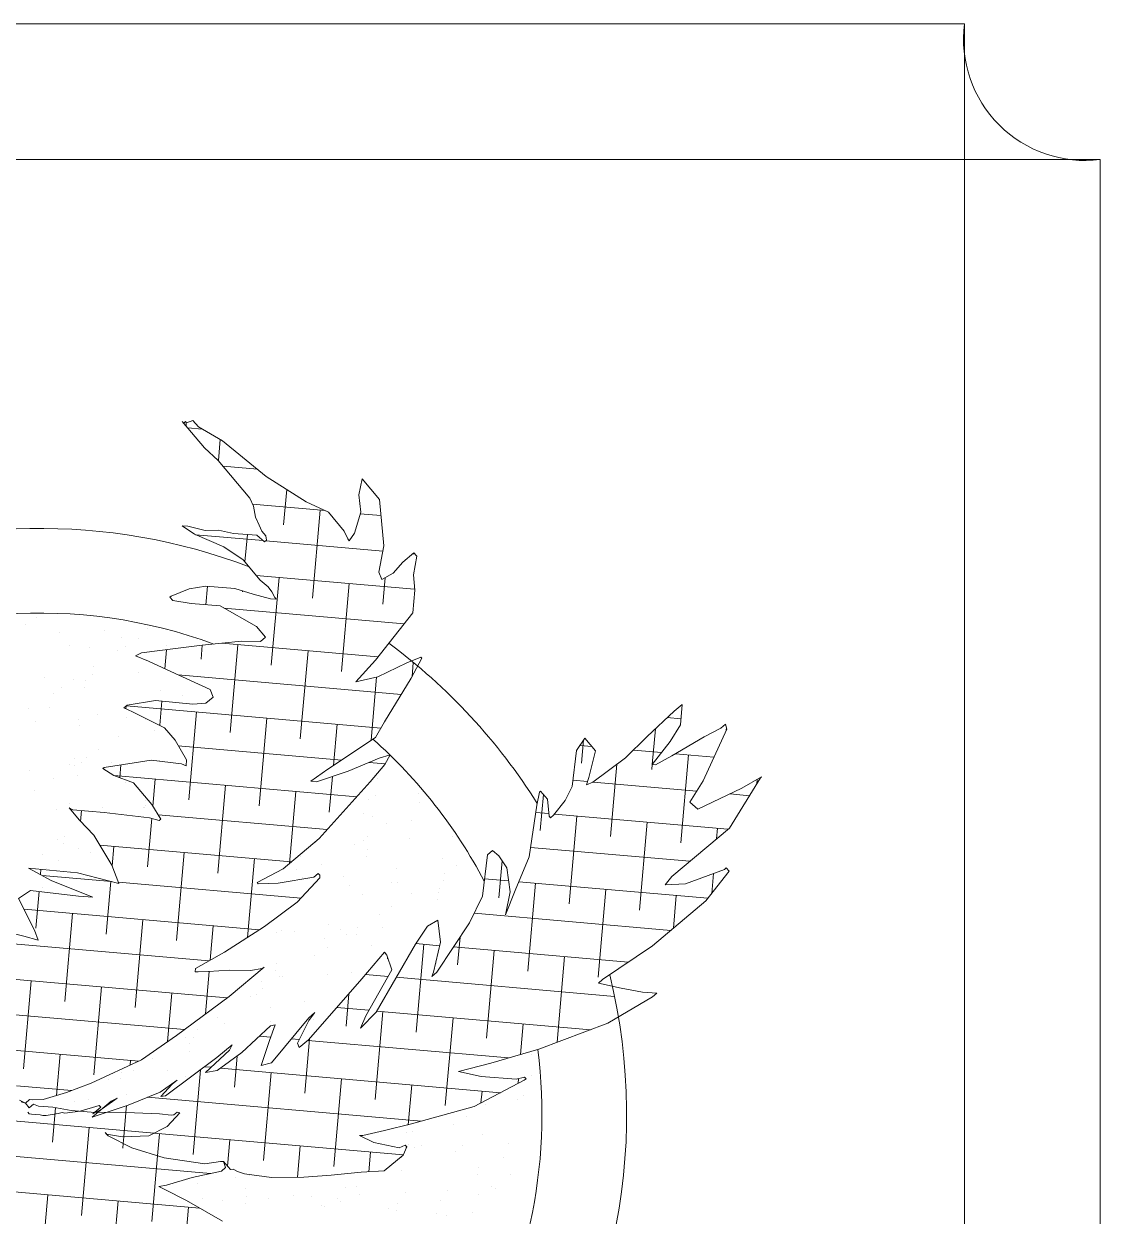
# Model space of a CAD drawing. Header units: inches. Extents: x -173 to 14008, y -3334 to 10368.
# Drawn here: x 5881.82 to 5910.48, y 7513.33 to 7545.08 of the extents above; entities that cross this region are included whole.
import ezdxf

# ---------------------------------------------------------------- set-up
doc = ezdxf.new("R2010")
doc.units = ezdxf.units.IN
doc.header["$MEASUREMENT"] = 0
doc.layers.add('ARREDAMENTO', color=8, linetype='Continuous', lineweight=18)

msp = doc.modelspace()

# ---------------------------------------------------------------- linework, layer by layer
at = {"layer": 'ARREDAMENTO'}
for p, q in [((5856.273, 7545.083), (5906.863, 7545.083)), ((5906.863, 7545.083), (5906.863, 7487.267)), ((5852.66, 7541.47), (5910.477, 7541.47)), ((5910.477, 7541.47), (5910.477, 7490.88)), ((5886.037, 7534.499), (5886.629, 7533.793)), ((5886.075, 7534.453), (5886.037, 7534.499)), ((5886.124, 7534.494), (5886.075, 7534.453)), ((5886.152, 7534.46), (5886.124, 7534.494)), ((5886.143, 7534.471), (5886.136, 7534.381)), ((5886.321, 7534.524), (5886.152, 7534.46)), ((5886.18, 7534.328), (5886.568, 7534.294)), ((5886.465, 7534.353), (5886.321, 7534.524)), ((5887.109, 7533.982), (5886.465, 7534.353)), ((5887.047, 7534.018), (5886.997, 7533.453)), ((5888.268, 7533.033), (5887.109, 7533.982)), ((5886.629, 7533.793), (5886.993, 7533.458)), ((5886.993, 7533.458), (5887.834, 7532.456)), ((5887.124, 7533.302), (5888.037, 7533.222)), ((5889.335, 7532.357), (5888.268, 7533.033)), ((5890.826, 7532.968), (5890.737, 7532.543)), ((5891.284, 7532.421), (5890.826, 7532.968)), ((5888.817, 7532.686), (5888.734, 7531.746)), ((5887.834, 7532.456), (5887.928, 7532.244)), ((5889.93, 7532.08), (5889.335, 7532.357)), ((5890.737, 7532.543), (5890.789, 7532.083)), ((5891.405, 7531.183), (5891.284, 7532.421)), ((5887.908, 7532.29), (5889.841, 7532.121)), ((5887.928, 7532.244), (5887.986, 7531.943)), ((5889.711, 7532.132), (5889.507, 7529.793)), ((5890.35, 7531.579), (5889.93, 7532.08)), ((5890.789, 7532.083), (5890.624, 7531.518)), ((5890.776, 7532.039), (5891.326, 7531.991)), ((5886.032, 7531.72), (5886.362, 7531.492)), ((5886.18, 7531.709), (5886.032, 7531.72)), ((5886.641, 7531.591), (5886.18, 7531.709)), ((5887.986, 7531.943), (5888.081, 7531.731)), ((5888.081, 7531.731), (5888.153, 7531.579)), ((5886.362, 7531.492), (5887.143, 7531.158)), ((5886.391, 7531.48), (5888.192, 7531.322)), ((5886.996, 7531.598), (5886.641, 7531.591)), ((5887.403, 7531.512), (5886.996, 7531.598)), ((5888.022, 7531.469), (5887.403, 7531.512)), ((5887.769, 7531.487), (5887.704, 7530.754)), ((5888.227, 7531.291), (5888.022, 7531.469)), ((5888.153, 7531.579), (5888.258, 7531.453)), ((5888.258, 7531.453), (5888.276, 7531.333)), ((5890.444, 7531.367), (5890.35, 7531.579)), ((5890.624, 7531.518), (5890.483, 7531.321)), ((5887.143, 7531.158), (5887.656, 7530.812)), ((5888.276, 7531.333), (5888.227, 7531.291)), ((5888.257, 7531.317), (5891.377, 7531.044)), ((5890.483, 7531.321), (5890.444, 7531.367)), ((5891.267, 7530.486), (5891.405, 7531.183)), ((5887.656, 7530.812), (5888.114, 7530.266)), ((5891.907, 7530.751), (5891.652, 7530.459)), ((5892.201, 7530.997), (5891.907, 7530.751)), ((5892.173, 7530.974), (5892.224, 7530.969)), ((5892.194, 7530.409), (5892.277, 7530.906)), ((5892.277, 7530.906), (5892.201, 7530.997)), ((5891.352, 7530.285), (5891.267, 7530.486)), ((5891.652, 7530.459), (5891.352, 7530.285)), ((5886.659, 7530.111), (5886.221, 7530.035)), ((5887.436, 7530.046), (5886.659, 7530.111)), ((5888.005, 7530.395), (5892.223, 7530.026)), ((5888.114, 7530.266), (5888.319, 7530.088)), ((5888.612, 7530.342), (5888.407, 7528.003)), ((5890.483, 7530.179), (5890.279, 7527.839)), ((5891.44, 7530.336), (5891.378, 7529.629)), ((5892.224, 7530.008), (5892.194, 7530.409)), ((5885.741, 7529.846), (5885.708, 7529.818)), ((5885.708, 7529.818), (5885.785, 7529.727)), ((5886.221, 7530.035), (5885.741, 7529.846)), ((5886.705, 7530.107), (5886.662, 7529.615)), ((5887.926, 7529.894), (5887.436, 7530.046)), ((5887.637, 7529.984), (5887.635, 7529.956)), ((5888.386, 7529.776), (5887.926, 7529.894)), ((5888.319, 7530.088), (5888.424, 7529.963)), ((5888.424, 7529.963), (5888.497, 7529.81)), ((5888.497, 7529.81), (5888.535, 7529.765)), ((5892.175, 7529.404), (5892.224, 7530.008)), ((5885.785, 7529.727), (5886.268, 7529.648)), ((5886.268, 7529.648), (5887.046, 7529.583)), ((5887.046, 7529.583), (5888.009, 7529.032)), ((5887.142, 7529.528), (5891.941, 7529.108)), ((5888.535, 7529.765), (5888.386, 7529.776)), ((5882.153, 7529.285), (5882.153, 7529.285)), ((5891.177, 7528.14), (5892.175, 7529.404)), ((5881.874, 7529.079), (5881.874, 7529.079)), ((5882.754, 7528.887), (5882.754, 7528.887)), ((5883.975, 7528.94), (5883.975, 7528.94)), ((5885.116, 7528.99), (5885.116, 7528.99)), ((5888.009, 7529.032), (5888.248, 7528.748)), ((5883.025, 7528.537), (5883.025, 7528.537)), ((5884.414, 7528.748), (5884.414, 7528.748)), ((5884.868, 7528.727), (5884.868, 7528.727)), ((5885.605, 7528.537), (5885.605, 7528.537)), ((5886.562, 7528.536), (5885.856, 7528.449)), ((5886.567, 7528.537), (5886.535, 7528.166)), ((5887.613, 7528.642), (5886.562, 7528.536)), ((5887.091, 7528.589), (5891.245, 7528.226)), ((5887.512, 7528.552), (5887.307, 7526.213)), ((5888.117, 7528.638), (5887.613, 7528.642)), ((5888.248, 7528.748), (5888.117, 7528.638)), ((5883.566, 7528.469), (5883.566, 7528.469)), ((5884.301, 7528.39), (5884.301, 7528.39)), ((5884.536, 7528.515), (5884.536, 7528.515)), ((5884.954, 7528.331), (5884.794, 7528.256)), ((5884.794, 7528.256), (5885.135, 7528.115)), ((5885.856, 7528.449), (5884.954, 7528.331)), ((5885.614, 7528.417), (5885.57, 7527.912)), ((5889.384, 7528.389), (5889.179, 7526.049)), ((5892.387, 7528.223), (5892.017, 7528.068)), ((5892.416, 7528.189), (5892.387, 7528.223)), ((5883.667, 7527.961), (5883.667, 7527.961)), ((5885.135, 7528.115), (5885.729, 7527.837)), ((5890.657, 7527.567), (5891.177, 7528.14)), ((5892.017, 7528.068), (5891.246, 7527.693)), ((5892.134, 7527.662), (5892.416, 7528.189)), ((5892.186, 7528.081), (5892.153, 7527.696)), ((5882.373, 7527.691), (5882.373, 7527.691)), ((5883.147, 7527.63), (5883.147, 7527.63)), ((5883.45, 7527.589), (5883.45, 7527.589)), ((5883.649, 7527.747), (5883.649, 7527.747)), ((5884.869, 7527.8), (5884.869, 7527.8)), ((5885.729, 7527.837), (5886.774, 7527.355)), ((5885.922, 7527.748), (5891.867, 7527.228)), ((5891.246, 7527.693), (5890.657, 7527.567)), ((5891.208, 7527.685), (5891.062, 7526.006)), ((5891.416, 7526.497), (5892.134, 7527.662)), ((5882.814, 7527.418), (5882.814, 7527.418)), ((5883.425, 7527.403), (5883.425, 7527.403)), ((5885.448, 7527.344), (5885.448, 7527.344)), ((5886.774, 7527.355), (5886.858, 7527.155)), ((5882.619, 7527.247), (5882.619, 7527.247)), ((5884.565, 7526.938), (5884.483, 7526.87)), ((5885.319, 7527.067), (5884.565, 7526.938)), ((5886.317, 7526.972), (5885.319, 7527.067)), ((5885.494, 7527.05), (5885.438, 7526.405)), ((5886.05, 7527.192), (5886.05, 7527.192)), ((5886.663, 7526.991), (5886.317, 7526.972)), ((5886.858, 7527.155), (5886.663, 7526.991)), ((5899.344, 7526.959), (5899.132, 7526.781)), ((5899.299, 7526.417), (5899.344, 7526.959)), ((5881.946, 7526.865), (5881.946, 7526.865)), ((5882.506, 7526.889), (5882.506, 7526.889)), ((5883.77, 7526.705), (5883.77, 7526.705)), ((5884.483, 7526.87), (5884.708, 7526.767)), ((5884.539, 7526.917), (5884.533, 7526.847)), ((5884.55, 7526.925), (5891.322, 7526.333)), ((5884.708, 7526.767), (5885.566, 7526.342)), ((5886.412, 7526.762), (5886.207, 7524.423)), ((5899.132, 7526.781), (5898.419, 7526.106)), ((5882.126, 7526.502), (5882.126, 7526.502)), ((5883.267, 7526.551), (5883.267, 7526.551)), ((5883.293, 7526.397), (5883.293, 7526.397)), ((5884.544, 7526.607), (5884.544, 7526.607)), ((5885.046, 7526.558), (5885.046, 7526.558)), ((5885.566, 7526.342), (5885.843, 7526.012)), ((5888.284, 7526.599), (5888.079, 7524.259)), ((5890.156, 7526.435), (5890.06, 7525.334)), ((5891.178, 7526.084), (5891.416, 7526.497)), ((5898.633, 7526.308), (5898.55, 7525.364)), ((5898.95, 7526.609), (5899.312, 7526.577)), ((5899.028, 7525.976), (5899.299, 7526.417)), ((5899.907, 7524.929), (5900.532, 7526.306)), ((5900.374, 7526.329), (5899.931, 7526.094)), ((5900.504, 7526.438), (5900.374, 7526.329)), ((5900.532, 7526.306), (5900.504, 7526.438)), ((5900.523, 7526.349), (5900.516, 7526.272)), ((5884.328, 7526.095), (5884.328, 7526.095)), ((5885.308, 7526.279), (5885.308, 7526.279)), ((5885.843, 7526.012), (5886.144, 7525.488)), ((5889.914, 7525.237), (5891.178, 7526.084)), ((5896.755, 7526.067), (5896.537, 7525.73)), ((5896.721, 7526.015), (5896.667, 7525.394)), ((5897.041, 7525.726), (5896.755, 7526.067)), ((5898.419, 7526.106), (5897.837, 7525.54)), ((5899.931, 7526.094), (5899.075, 7525.589)), ((5883.809, 7525.764), (5883.809, 7525.764)), ((5885.929, 7525.862), (5890.279, 7525.481)), ((5896.537, 7525.73), (5896.419, 7524.777)), ((5896.627, 7525.869), (5896.945, 7525.841)), ((5896.862, 7525.012), (5897.041, 7525.726)), ((5898.048, 7525.744), (5898.796, 7525.679)), ((5898.546, 7525.358), (5899.028, 7525.976)), ((5883.02, 7525.362), (5883.02, 7525.362)), ((5883.177, 7525.518), (5883.177, 7525.518)), ((5883.363, 7525.415), (5883.363, 7525.415)), ((5883.476, 7525.552), (5883.476, 7525.552)), ((5884.468, 7525.363), (5883.954, 7525.28)), ((5884.162, 7525.412), (5884.162, 7525.412)), ((5884.403, 7525.352), (5884.373, 7525.011)), ((5885.206, 7525.478), (5884.468, 7525.363)), ((5886.013, 7525.378), (5885.206, 7525.478)), ((5885.438, 7525.467), (5885.438, 7525.467)), ((5886.138, 7525.328), (5886.013, 7525.378)), ((5886.144, 7525.488), (5886.138, 7525.328)), ((5891.281, 7525.53), (5890.457, 7525.187)), ((5891.01, 7525.417), (5891.436, 7525.38)), ((5891.035, 7524.896), (5891.425, 7525.359)), ((5891.57, 7525.617), (5891.281, 7525.53)), ((5891.425, 7525.359), (5891.57, 7525.617)), ((5897.837, 7525.54), (5896.967, 7524.887)), ((5897.607, 7525.367), (5897.439, 7523.44)), ((5898.55, 7525.358), (5898.539, 7525.23)), ((5898.633, 7525.354), (5898.546, 7525.358)), ((5899.075, 7525.589), (5898.633, 7525.354)), ((5899.172, 7525.646), (5900.192, 7525.557)), ((5899.515, 7525.616), (5899.311, 7523.276)), ((5881.974, 7525.204), (5881.974, 7525.204)), ((5883.153, 7525.332), (5883.153, 7525.332)), ((5883.25, 7525.057), (5883.25, 7525.057)), ((5883.954, 7525.28), (5883.921, 7525.253)), ((5883.921, 7525.253), (5884.213, 7525.071)), ((5884.213, 7525.071), (5884.74, 7524.873)), ((5884.22, 7525.068), (5890.681, 7524.503)), ((5889.461, 7524.915), (5889.914, 7525.237)), ((5890.457, 7525.187), (5889.61, 7524.904)), ((5890.034, 7525.046), (5889.951, 7524.095)), ((5901.463, 7525.031), (5900.939, 7524.727)), ((5901.43, 7525.003), (5901.463, 7525.031)), ((5882.607, 7524.999), (5882.607, 7524.999)), ((5884.515, 7524.873), (5884.515, 7524.873)), ((5884.74, 7524.873), (5885.228, 7524.292)), ((5885.312, 7524.972), (5885.25, 7524.256)), ((5887.184, 7524.809), (5886.98, 7522.469)), ((5889.61, 7524.904), (5889.461, 7524.915)), ((5889.682, 7523.392), (5891.035, 7524.896)), ((5891.227, 7524.976), (5891.227, 7524.976)), ((5896.419, 7524.777), (5896.231, 7524.405)), ((5896.44, 7524.942), (5896.827, 7524.908)), ((5896.798, 7524.823), (5896.862, 7525.012)), ((5896.967, 7524.887), (5896.798, 7524.823)), ((5896.978, 7524.895), (5899.736, 7524.654)), ((5899.552, 7524.358), (5899.907, 7524.929)), ((5900.939, 7524.727), (5899.766, 7524.17)), ((5900.603, 7523.669), (5901.43, 7525.003)), ((5901.344, 7524.962), (5901.335, 7524.849)), ((5882.088, 7524.667), (5882.088, 7524.667)), ((5885.059, 7524.393), (5885.059, 7524.393)), ((5889.056, 7524.645), (5888.888, 7522.726)), ((5890.985, 7524.423), (5890.985, 7524.423)), ((5891.191, 7524.54), (5891.191, 7524.54)), ((5892.333, 7524.589), (5892.333, 7524.589)), ((5895.545, 7524.625), (5895.476, 7524.276)), ((5895.578, 7524.653), (5895.545, 7524.625)), ((5895.651, 7524.565), (5895.567, 7523.604)), ((5895.759, 7524.436), (5895.578, 7524.653)), ((5895.802, 7523.987), (5895.759, 7524.436)), ((5896.231, 7524.405), (5895.922, 7524.01)), ((5900.621, 7524.576), (5901.137, 7524.531)), ((5882.695, 7524.169), (5882.695, 7524.169)), ((5883.02, 7524.326), (5883.02, 7524.326)), ((5883.119, 7524.153), (5883.02, 7524.205)), ((5883.02, 7524.205), (5883.297, 7523.875)), ((5883.958, 7524.081), (5883.119, 7524.153)), ((5883.353, 7524.133), (5883.327, 7523.844)), ((5883.915, 7524.222), (5883.915, 7524.222)), ((5885.159, 7523.943), (5883.958, 7524.081)), ((5884.99, 7524.229), (5884.99, 7524.229)), ((5885.035, 7524.207), (5885.035, 7524.207)), ((5885.056, 7524.272), (5885.056, 7524.272)), ((5885.228, 7524.292), (5885.465, 7523.91)), ((5892.344, 7524.339), (5892.344, 7524.339)), ((5895.476, 7524.276), (5895.269, 7522.899)), ((5895.447, 7524.086), (5895.796, 7524.055)), ((5899.766, 7524.17), (5899.552, 7524.358)), ((5883.297, 7523.875), (5883.683, 7523.481)), ((5885.221, 7523.925), (5885.108, 7522.633)), ((5885.416, 7523.868), (5885.159, 7523.943)), ((5885.395, 7524.022), (5889.894, 7523.628)), ((5885.465, 7523.91), (5885.416, 7523.868)), ((5890.872, 7524.064), (5890.872, 7524.064)), ((5891.094, 7523.97), (5891.094, 7523.97)), ((5891.476, 7523.785), (5891.476, 7523.785)), ((5892.137, 7523.881), (5892.137, 7523.881)), ((5895.84, 7523.942), (5895.802, 7523.987)), ((5895.922, 7524.01), (5895.84, 7523.942)), ((5895.947, 7524.042), (5900.566, 7523.638)), ((5896.544, 7523.99), (5896.339, 7521.65)), ((5898.416, 7523.826), (5898.211, 7521.486)), ((5882.904, 7523.446), (5882.904, 7523.446)), ((5883.683, 7523.481), (5884.161, 7522.679)), ((5890.956, 7523.454), (5890.956, 7523.454)), ((5893.227, 7523.45), (5893.227, 7523.45)), ((5899.069, 7522.382), (5900.603, 7523.669)), ((5900.288, 7523.662), (5900.263, 7523.384)), ((5882.719, 7523.372), (5882.719, 7523.372)), ((5882.88, 7523.26), (5882.88, 7523.26)), ((5883.269, 7523.132), (5883.269, 7523.132)), ((5883.842, 7523.215), (5888.939, 7522.769)), ((5884.213, 7523.182), (5884.167, 7522.663)), ((5888.719, 7522.584), (5889.682, 7523.392)), ((5889.589, 7523.291), (5889.589, 7523.291)), ((5890.623, 7523.242), (5890.623, 7523.242)), ((5890.866, 7523.346), (5890.866, 7523.346)), ((5892.086, 7523.4), (5892.086, 7523.4)), ((5895.307, 7523.155), (5899.548, 7522.784)), ((5882.313, 7522.973), (5882.313, 7522.973)), ((5883.589, 7523.029), (5883.589, 7523.029)), ((5886.085, 7523.019), (5885.88, 7520.679)), ((5887.957, 7522.855), (5887.773, 7520.756)), ((5889.189, 7522.922), (5889.189, 7522.922)), ((5890.954, 7522.905), (5890.954, 7522.905)), ((5890.978, 7523.091), (5890.978, 7523.091)), ((5892.976, 7522.846), (5892.976, 7522.846)), ((5894.161, 7522.96), (5894.028, 7521.858)), ((5894.292, 7523.069), (5894.161, 7522.96)), ((5894.468, 7522.926), (5894.292, 7523.069)), ((5894.674, 7522.614), (5894.468, 7522.926)), ((5895.269, 7522.899), (5894.903, 7522.01)), ((5883.247, 7522.476), (5881.944, 7522.604)), ((5881.944, 7522.604), (5882.053, 7522.54)), ((5882.053, 7522.54), (5882.56, 7522.267)), ((5882.273, 7522.572), (5882.261, 7522.428)), ((5882.416, 7522.589), (5882.416, 7522.589)), ((5882.749, 7522.801), (5882.749, 7522.801)), ((5884.161, 7522.679), (5884.346, 7522.194)), ((5888.026, 7522.216), (5888.719, 7522.584)), ((5889.076, 7522.563), (5889.076, 7522.563)), ((5889.755, 7522.689), (5889.755, 7522.689)), ((5891.73, 7522.591), (5891.73, 7522.591)), ((5893.338, 7522.684), (5893.338, 7522.684)), ((5894.553, 7522.797), (5894.467, 7521.814)), ((5894.766, 7521.973), (5894.674, 7522.614)), ((5900.47, 7522.568), (5899.431, 7522.181)), ((5899.978, 7521.728), (5900.595, 7522.518)), ((5900.519, 7522.609), (5900.47, 7522.568)), ((5900.595, 7522.518), (5900.519, 7522.609)), ((5882.301, 7522.407), (5884.147, 7522.245)), ((5882.56, 7522.267), (5883.653, 7521.826)), ((5884.346, 7522.194), (5883.247, 7522.476)), ((5884.131, 7522.249), (5884.008, 7520.843)), ((5884.333, 7522.229), (5889.196, 7521.803)), ((5888.055, 7522.182), (5888.026, 7522.216)), ((5888.592, 7522.206), (5888.055, 7522.182)), ((5889.543, 7522.364), (5888.592, 7522.206)), ((5889.099, 7521.7), (5889.701, 7522.341)), ((5889.235, 7522.358), (5889.235, 7522.358)), ((5889.658, 7522.46), (5889.543, 7522.364)), ((5889.696, 7522.414), (5889.658, 7522.46)), ((5889.701, 7522.341), (5889.696, 7522.414)), ((5890.341, 7522.38), (5890.341, 7522.38)), ((5891.617, 7522.232), (5891.617, 7522.232)), ((5891.76, 7522.207), (5891.76, 7522.207)), ((5892.981, 7522.26), (5892.981, 7522.26)), ((5893.006, 7522.472), (5893.006, 7522.472)), ((5894.084, 7522.319), (5894.725, 7522.263)), ((5894.997, 7522.239), (5900.033, 7521.798)), ((5895.444, 7522.2), (5895.239, 7519.86)), ((5898.895, 7522.158), (5899.069, 7522.382)), ((5899.431, 7522.181), (5898.895, 7522.158)), ((5900.183, 7522.461), (5900.136, 7521.93)), ((5881.998, 7522.009), (5881.675, 7521.797)), ((5883.269, 7521.853), (5881.998, 7522.009)), ((5882.221, 7521.982), (5882.136, 7521.006)), ((5882.312, 7522.082), (5882.312, 7522.082)), ((5883.653, 7521.826), (5883.269, 7521.853)), ((5890.484, 7522.151), (5890.484, 7522.151)), ((5890.822, 7521.899), (5890.822, 7521.899)), ((5892.137, 7521.919), (5892.137, 7521.919)), ((5892.861, 7521.966), (5892.861, 7521.966)), ((5892.882, 7522.049), (5892.882, 7522.049)), ((5894.028, 7521.858), (5893.684, 7521.142)), ((5894.903, 7522.01), (5894.639, 7521.362)), ((5894.639, 7521.362), (5894.766, 7521.973)), ((5897.316, 7522.036), (5897.111, 7519.696)), ((5899.188, 7521.872), (5899.112, 7521.001)), ((5881.675, 7521.797), (5882.104, 7520.954)), ((5888.228, 7521.047), (5889.099, 7521.7)), ((5891.617, 7521.588), (5891.617, 7521.588)), ((5892.836, 7521.78), (5892.836, 7521.78)), ((5898.558, 7520.537), (5899.978, 7521.728)), ((5881.824, 7521.505), (5888.087, 7520.957)), ((5883.113, 7521.392), (5882.908, 7519.053)), ((5884.985, 7521.229), (5884.78, 7518.889)), ((5891.285, 7521.376), (5891.285, 7521.376)), ((5893.808, 7521.4), (5899.041, 7520.942)), ((5881.821, 7520.794), (5881.026, 7520.98)), ((5882.104, 7520.954), (5882.195, 7520.68)), ((5886.857, 7521.065), (5886.777, 7520.149)), ((5887.16, 7520.365), (5888.228, 7521.047)), ((5888.667, 7520.952), (5888.667, 7520.952)), ((5889.017, 7520.908), (5889.017, 7520.908)), ((5889.934, 7521.09), (5889.934, 7521.09)), ((5890.237, 7520.961), (5890.237, 7520.961)), ((5890.706, 7521.019), (5890.706, 7521.019)), ((5891.378, 7521.011), (5891.378, 7521.011)), ((5892.561, 7521.054), (5892.242, 7520.573)), ((5892.844, 7521.214), (5892.561, 7521.054)), ((5893.684, 7521.142), (5892.811, 7519.828)), ((5892.915, 7520.633), (5892.844, 7521.214)), ((5881.001, 7520.634), (5886.746, 7520.131)), ((5882.195, 7520.68), (5881.821, 7520.794)), ((5888.545, 7520.879), (5888.545, 7520.879)), ((5889.821, 7520.731), (5889.821, 7520.731)), ((5890.416, 7520.823), (5890.416, 7520.823)), ((5890.681, 7520.833), (5890.681, 7520.833)), ((5892.255, 7520.593), (5892.892, 7520.537)), ((5892.724, 7519.833), (5892.915, 7520.633)), ((5893.432, 7520.764), (5893.368, 7520.024)), ((5886.669, 7520.088), (5887.16, 7520.365)), ((5889.564, 7520.279), (5889.564, 7520.279)), ((5889.896, 7520.492), (5889.896, 7520.492)), ((5891.416, 7520.365), (5890.819, 7519.651)), ((5891.086, 7520.548), (5891.086, 7520.548)), ((5892.242, 7520.573), (5891.199, 7518.767)), ((5891.483, 7520.285), (5891.416, 7520.365)), ((5891.617, 7519.893), (5891.483, 7520.285)), ((5892.472, 7520.574), (5892.268, 7518.234)), ((5893.26, 7520.505), (5897.911, 7520.098)), ((5894.344, 7520.41), (5894.14, 7518.07)), ((5897.229, 7519.635), (5898.558, 7520.537)), ((5886.386, 7519.928), (5886.669, 7520.088)), ((5887.285, 7519.188), (5888.215, 7519.969)), ((5888.215, 7519.969), (5888.166, 7519.928)), ((5888.551, 7520.072), (5888.551, 7520.072)), ((5891.5, 7520.235), (5891.496, 7520.187)), ((5892.799, 7520.053), (5892.799, 7520.053)), ((5896.216, 7520.246), (5896.017, 7517.965)), ((5881.405, 7519.656), (5887.228, 7519.146)), ((5886.375, 7519.842), (5886.386, 7519.928)), ((5886.463, 7519.837), (5886.375, 7519.842)), ((5886.731, 7519.849), (5886.463, 7519.837)), ((5886.751, 7519.85), (5886.652, 7518.725)), ((5887.284, 7519.886), (5886.731, 7519.849)), ((5887.849, 7519.875), (5887.284, 7519.886)), ((5888.166, 7519.928), (5887.849, 7519.875)), ((5888.526, 7519.886), (5888.526, 7519.886)), ((5888.635, 7519.712), (5888.635, 7519.712)), ((5888.695, 7519.726), (5888.695, 7519.726)), ((5890.819, 7519.651), (5889.397, 7518.031)), ((5889.912, 7519.768), (5889.912, 7519.768)), ((5890.549, 7519.827), (5890.549, 7519.827)), ((5890.916, 7519.767), (5891.515, 7519.714)), ((5890.92, 7518.668), (5891.617, 7519.893)), ((5891.735, 7519.695), (5897.546, 7519.187)), ((5892.681, 7519.719), (5892.724, 7519.833)), ((5892.811, 7519.828), (5892.681, 7519.719)), ((5897.115, 7519.539), (5897.229, 7519.635)), ((5882.013, 7519.602), (5881.809, 7517.262)), ((5883.885, 7519.439), (5883.68, 7517.099)), ((5888.138, 7519.588), (5888.138, 7519.588)), ((5888.175, 7519.395), (5888.175, 7519.395)), ((5897.724, 7519.41), (5897.115, 7519.539)), ((5898.288, 7519.301), (5897.724, 7519.41)), ((5885.757, 7519.275), (5885.644, 7517.982)), ((5885.88, 7518.145), (5887.285, 7519.188)), ((5887.842, 7519.183), (5887.842, 7519.183)), ((5888.025, 7519.23), (5888.025, 7519.23)), ((5889.29, 7519.047), (5889.29, 7519.047)), ((5890.471, 7519.254), (5890.396, 7518.397)), ((5897.37, 7518.473), (5898.558, 7519.178)), ((5898.672, 7519.274), (5898.288, 7519.301)), ((5898.558, 7519.178), (5898.672, 7519.274)), ((5881.38, 7518.715), (5886.092, 7518.302)), ((5888.394, 7518.88), (5888.394, 7518.88)), ((5889.567, 7518.756), (5889.404, 7518.619)), ((5889.41, 7518.546), (5889.567, 7518.756)), ((5889.478, 7518.68), (5889.473, 7518.63)), ((5890.152, 7518.89), (5891.004, 7518.816)), ((5891.199, 7518.767), (5890.78, 7518.338)), ((5891.373, 7518.784), (5891.168, 7516.444)), ((5891.217, 7518.797), (5896.908, 7518.299)), ((5886.974, 7518.63), (5886.974, 7518.63)), ((5887.168, 7518.469), (5887.168, 7518.469)), ((5888.387, 7518.406), (5887.625, 7517.689)), ((5888.356, 7518.011), (5888.507, 7518.428)), ((5888.507, 7518.428), (5888.387, 7518.406)), ((5888.388, 7518.523), (5888.388, 7518.523)), ((5889.404, 7518.619), (5888.41, 7517.416)), ((5889.108, 7517.944), (5889.41, 7518.546)), ((5889.53, 7518.573), (5889.53, 7518.573)), ((5890.78, 7518.338), (5890.92, 7518.668)), ((5893.245, 7518.62), (5893.04, 7516.28)), ((5895.117, 7518.456), (5895.045, 7517.641)), ((5895.53, 7517.782), (5897.37, 7518.473)), ((5884.948, 7517.499), (5885.88, 7518.145)), ((5886.121, 7518.087), (5886.121, 7518.087)), ((5886.343, 7518.087), (5886.343, 7518.087)), ((5886.454, 7518.299), (5886.454, 7518.299)), ((5888.092, 7518.127), (5888.389, 7518.101)), ((5888.937, 7518.053), (5889.154, 7518.035)), ((5889.423, 7518.061), (5889.296, 7516.607)), ((5880.634, 7517.837), (5884.876, 7517.466)), ((5886.23, 7517.729), (5886.23, 7517.729)), ((5886.239, 7517.933), (5886.239, 7517.933)), ((5886.65, 7517.161), (5887.29, 7517.757)), ((5887.366, 7517.898), (5886.958, 7517.556)), ((5887.29, 7517.757), (5887.366, 7517.898)), ((5888.138, 7517.343), (5888.356, 7518.011)), ((5889.152, 7517.825), (5889.108, 7517.944)), ((5889.397, 7518.031), (5889.152, 7517.825)), ((5889.378, 7518.015), (5894.723, 7517.547)), ((5894.255, 7517.411), (5895.53, 7517.782)), ((5882.785, 7517.649), (5882.689, 7516.548)), ((5883.606, 7516.877), (5884.948, 7517.499)), ((5884.657, 7517.485), (5884.646, 7517.359)), ((5885.253, 7517.533), (5885.253, 7517.533)), ((5886.958, 7517.556), (5885.586, 7516.54)), ((5887.625, 7517.689), (5886.967, 7517.214)), ((5887.496, 7517.596), (5887.424, 7516.771)), ((5888.41, 7517.416), (5888.138, 7517.343)), ((5893.387, 7517.187), (5894.255, 7517.411)), ((5895.339, 7517.647), (5895.339, 7517.647)), ((5884.425, 7517.171), (5884.425, 7517.171)), ((5884.733, 7517.202), (5884.733, 7517.202)), ((5885.645, 7517.224), (5885.645, 7517.224)), ((5886.522, 7517.233), (5886.325, 7514.981)), ((5886.629, 7517.312), (5886.796, 7517.298)), ((5886.967, 7517.214), (5886.65, 7517.161)), ((5886.786, 7517.274), (5886.786, 7517.274)), ((5887.052, 7517.275), (5894.508, 7516.623)), ((5888.401, 7517.157), (5888.196, 7514.817)), ((5893.996, 7517.058), (5893.387, 7517.187)), ((5893.964, 7517.095), (5893.964, 7517.095)), ((5881.625, 7516.807), (5883.096, 7516.678)), ((5882.957, 7516.624), (5883.606, 7516.877)), ((5884.084, 7516.986), (5884.084, 7516.986)), ((5884.4, 7516.99), (5884.4, 7516.99)), ((5885.901, 7516.96), (5885.448, 7516.638)), ((5885.466, 7516.517), (5885.77, 7516.85)), ((5885.77, 7516.85), (5885.901, 7516.96)), ((5886.123, 7517.054), (5886.123, 7517.054)), ((5890.273, 7516.993), (5890.068, 7514.654)), ((5892.145, 7516.83), (5892.052, 7515.77)), ((5893.805, 7516.257), (5895.142, 7516.952)), ((5894.922, 7516.981), (5893.996, 7517.058)), ((5895.152, 7517.039), (5894.922, 7516.981)), ((5894.989, 7516.998), (5894.978, 7516.867)), ((5895.142, 7516.952), (5895.191, 7516.993)), ((5895.191, 7516.993), (5895.152, 7517.039)), ((5895.323, 7517.085), (5895.323, 7517.085)), ((5882.328, 7516.445), (5882.957, 7516.624)), ((5884.305, 7516.475), (5883.901, 7516.194)), ((5884.146, 7516.399), (5884.305, 7516.475)), ((5884.547, 7516.586), (5884.547, 7516.586)), ((5885.448, 7516.638), (5884.597, 7516.293)), ((5885.113, 7516.502), (5892.401, 7515.864)), ((5885.586, 7516.54), (5885.466, 7516.517)), ((5894.017, 7516.666), (5893.989, 7516.353)), ((5895.116, 7516.553), (5895.116, 7516.553)), ((5881.858, 7516.342), (5881.704, 7516.426)), ((5881.742, 7516.381), (5881.858, 7516.342)), ((5881.858, 7516.342), (5881.972, 7516.438)), ((5881.963, 7516.217), (5881.858, 7516.342)), ((5882.077, 7516.313), (5881.963, 7516.217)), ((5881.972, 7516.438), (5882.059, 7516.433)), ((5882.059, 7516.433), (5882.328, 7516.445)), ((5882.203, 7516.263), (5882.077, 7516.313)), ((5882.587, 7516.236), (5882.203, 7516.263)), ((5882.661, 7516.222), (5882.581, 7515.309)), ((5883.08, 7516.145), (5882.587, 7516.236)), ((5883.613, 7516.107), (5883.08, 7516.145)), ((5883.158, 7516.375), (5883.158, 7516.375)), ((5883.825, 7516.285), (5883.316, 7516.129)), ((5883.532, 7516.437), (5883.532, 7516.437)), ((5883.64, 7515.975), (5884.146, 7516.399)), ((5884.597, 7516.293), (5883.64, 7515.975)), ((5883.651, 7516.061), (5883.863, 7516.239)), ((5883.901, 7516.194), (5883.651, 7516.061)), ((5883.863, 7516.239), (5883.825, 7516.285)), ((5884.552, 7516.278), (5884.536, 7516.092)), ((5892.139, 7515.791), (5893.805, 7516.257)), ((5894.121, 7516.32), (5894.121, 7516.32)), ((5894.957, 7516.452), (5894.957, 7516.452)), ((5881.027, 7515.916), (5885.283, 7515.544)), ((5881.958, 7516.057), (5881.919, 7516.103)), ((5882.019, 7516.05), (5881.958, 7516.057)), ((5882.255, 7516.035), (5882.019, 7516.05)), ((5882.326, 7516.017), (5882.255, 7516.035)), ((5882.413, 7516.012), (5882.326, 7516.017)), ((5882.73, 7516.065), (5882.413, 7516.012)), ((5882.84, 7516.099), (5882.73, 7516.065)), ((5882.911, 7516.081), (5882.84, 7516.099)), ((5883.316, 7516.129), (5882.911, 7516.081)), ((5884.543, 7516.092), (5883.613, 7516.107)), ((5883.968, 7516.107), (5883.968, 7516.107)), ((5884.536, 7516.092), (5884.479, 7515.448)), ((5885.431, 7516.061), (5884.543, 7516.092)), ((5885.738, 7516.027), (5885.431, 7516.061)), ((5885.631, 7515.724), (5885.968, 7516.085)), ((5885.815, 7516.034), (5885.738, 7516.027)), ((5885.897, 7516.103), (5885.815, 7516.034)), ((5885.968, 7516.085), (5885.897, 7516.103)), ((5893.602, 7515.989), (5893.602, 7515.989)), ((5883.558, 7515.695), (5883.353, 7513.355)), ((5884.06, 7515.474), (5883.984, 7515.565)), ((5883.984, 7515.565), (5884.022, 7515.519)), ((5884.022, 7515.519), (5884.445, 7515.447)), ((5885.146, 7515.473), (5885.631, 7515.724)), ((5885.283, 7515.544), (5891.916, 7514.964)), ((5885.43, 7515.531), (5885.378, 7514.94)), ((5890.843, 7515.479), (5891.423, 7515.617)), ((5891.423, 7515.617), (5892.139, 7515.791)), ((5892.018, 7515.565), (5892.018, 7515.565)), ((5892.042, 7515.752), (5892.042, 7515.752)), ((5892.169, 7515.594), (5892.169, 7515.594)), ((5893.269, 7515.777), (5893.269, 7515.777)), ((5894.04, 7515.506), (5894.04, 7515.506)), ((5884.693, 7515.151), (5884.06, 7515.474)), ((5884.445, 7515.447), (5885.146, 7515.473)), ((5884.463, 7515.268), (5884.453, 7515.145)), ((5884.479, 7515.448), (5884.463, 7515.268)), ((5887.301, 7515.367), (5887.24, 7514.668)), ((5889.173, 7515.203), (5889.101, 7514.371)), ((5891.134, 7515.297), (5890.755, 7515.484)), ((5890.755, 7515.484), (5890.843, 7515.479)), ((5891.814, 7515.15), (5891.134, 7515.297)), ((5891.974, 7515.225), (5891.814, 7515.15)), ((5892.012, 7515.179), (5891.974, 7515.225)), ((5892.002, 7515.192), (5891.998, 7515.148)), ((5892.056, 7515.235), (5892.056, 7515.235)), ((5892.4, 7515.224), (5892.4, 7515.224)), ((5893.49, 7515.209), (5893.49, 7515.209)), ((5894.709, 7515.263), (5894.709, 7515.263)), ((5894.71, 7515.262), (5894.71, 7515.262)), ((5881.211, 7514.957), (5886.788, 7514.469)), ((5885.556, 7514.885), (5884.693, 7515.151)), ((5885.378, 7514.94), (5885.225, 7513.191)), ((5886.636, 7514.724), (5885.556, 7514.885)), ((5891.045, 7515.04), (5891, 7514.518)), ((5891.409, 7514.538), (5891.915, 7514.963)), ((5891.881, 7514.893), (5891.881, 7514.893)), ((5891.915, 7514.963), (5892.012, 7515.179)), ((5892.214, 7515.153), (5892.214, 7515.153)), ((5893.32, 7515.052), (5893.32, 7515.052)), ((5894.596, 7514.904), (5894.596, 7514.904)), ((5887.057, 7514.786), (5886.636, 7514.724)), ((5887.135, 7514.793), (5887.057, 7514.786)), ((5887.077, 7514.531), (5887.191, 7514.627)), ((5887.191, 7514.627), (5887.135, 7514.793)), ((5887.135, 7514.793), (5887.316, 7514.577)), ((5887.316, 7514.577), (5887.394, 7514.584)), ((5887.394, 7514.584), (5887.503, 7514.52)), ((5891.885, 7514.559), (5891.885, 7514.559)), ((5893.925, 7514.627), (5893.925, 7514.627)), ((5885.612, 7514.156), (5886.299, 7514.364)), ((5886.299, 7514.364), (5887.077, 7514.531)), ((5887.444, 7514.354), (5887.444, 7514.354)), ((5887.503, 7514.52), (5887.69, 7514.463)), ((5887.69, 7514.463), (5888.409, 7514.368)), ((5887.832, 7514.423), (5887.832, 7514.423)), ((5888.409, 7514.368), (5889.268, 7514.372)), ((5889.268, 7514.372), (5890.003, 7514.425)), ((5890.003, 7514.425), (5890.795, 7514.508)), ((5890.795, 7514.508), (5891.409, 7514.538)), ((5893.9, 7514.441), (5893.9, 7514.441)), ((5894.783, 7514.454), (5894.783, 7514.454)), ((5881.147, 7514.019), (5886.494, 7513.552)), ((5885.414, 7514.126), (5885.612, 7514.156)), ((5885.568, 7514.042), (5885.414, 7514.126)), ((5886.146, 7513.75), (5885.568, 7514.042)), ((5886.443, 7514.212), (5886.443, 7514.212)), ((5887.719, 7514.065), (5887.719, 7514.065)), ((5890.373, 7514.092), (5890.373, 7514.092)), ((5890.679, 7514.127), (5890.679, 7514.127)), ((5891.967, 7513.963), (5891.967, 7513.963)), ((5893.108, 7514.013), (5893.108, 7514.013)), ((5894.263, 7514.123), (5894.263, 7514.123)), ((5894.385, 7514.069), (5894.385, 7514.069)), ((5882.458, 7513.905), (5882.36, 7512.791)), ((5884.33, 7513.741), (5884.125, 7511.401)), ((5887.109, 7513.2), (5886.146, 7513.75)), ((5886.576, 7513.801), (5886.576, 7513.801)), ((5887.108, 7513.751), (5887.108, 7513.751)), ((5887.708, 7513.671), (5887.708, 7513.671)), ((5887.733, 7513.858), (5887.733, 7513.858)), ((5888.329, 7513.804), (5888.329, 7513.804)), ((5888.984, 7513.881), (5888.984, 7513.881)), ((5889.47, 7513.854), (5889.47, 7513.854)), ((5889.731, 7513.612), (5889.731, 7513.612)), ((5890.159, 7513.796), (5890.159, 7513.796)), ((5890.26, 7513.734), (5890.26, 7513.734)), ((5890.747, 7513.91), (5890.747, 7513.91)), ((5891.77, 7513.68), (5891.77, 7513.68)), ((5892.913, 7513.762), (5892.913, 7513.762)), ((5893.93, 7513.911), (5893.93, 7513.911)), ((5886.202, 7513.577), (5885.997, 7511.237)), ((5889.827, 7513.584), (5889.827, 7513.584)), ((5891.524, 7513.551), (5891.524, 7513.551)), ((5891.745, 7513.494), (5891.745, 7513.494)), ((5892.8, 7513.403), (5892.8, 7513.403)), ((5893.062, 7513.357), (5893.062, 7513.357)), ((5893.768, 7513.435), (5893.768, 7513.435))]:
    msp.add_line(p, q, dxfattribs=at)
for centre, radius, start, end in [((5910.074, 7544.681), 3.236, 172.8594, 277.1406), ((5882.255, 7516.035), 15.613, 69.1424, 112.8703), ((5882.255, 7516.035), 13.358, 69.76, 118.5319), ((5882.255, 7516.035), 15.613, 32.0653, 53.5366), ((5882.255, 7516.035), 13.358, 27.7495, 48.4858), ((5882.255, 7516.035), 15.613, 268.8552, 13.8107), ((5882.255, 7516.035), 13.358, 327.5798, 7.4776)]:
    msp.add_arc(centre, radius, start, end, dxfattribs=at)

doc.saveas('drawing.dxf')
